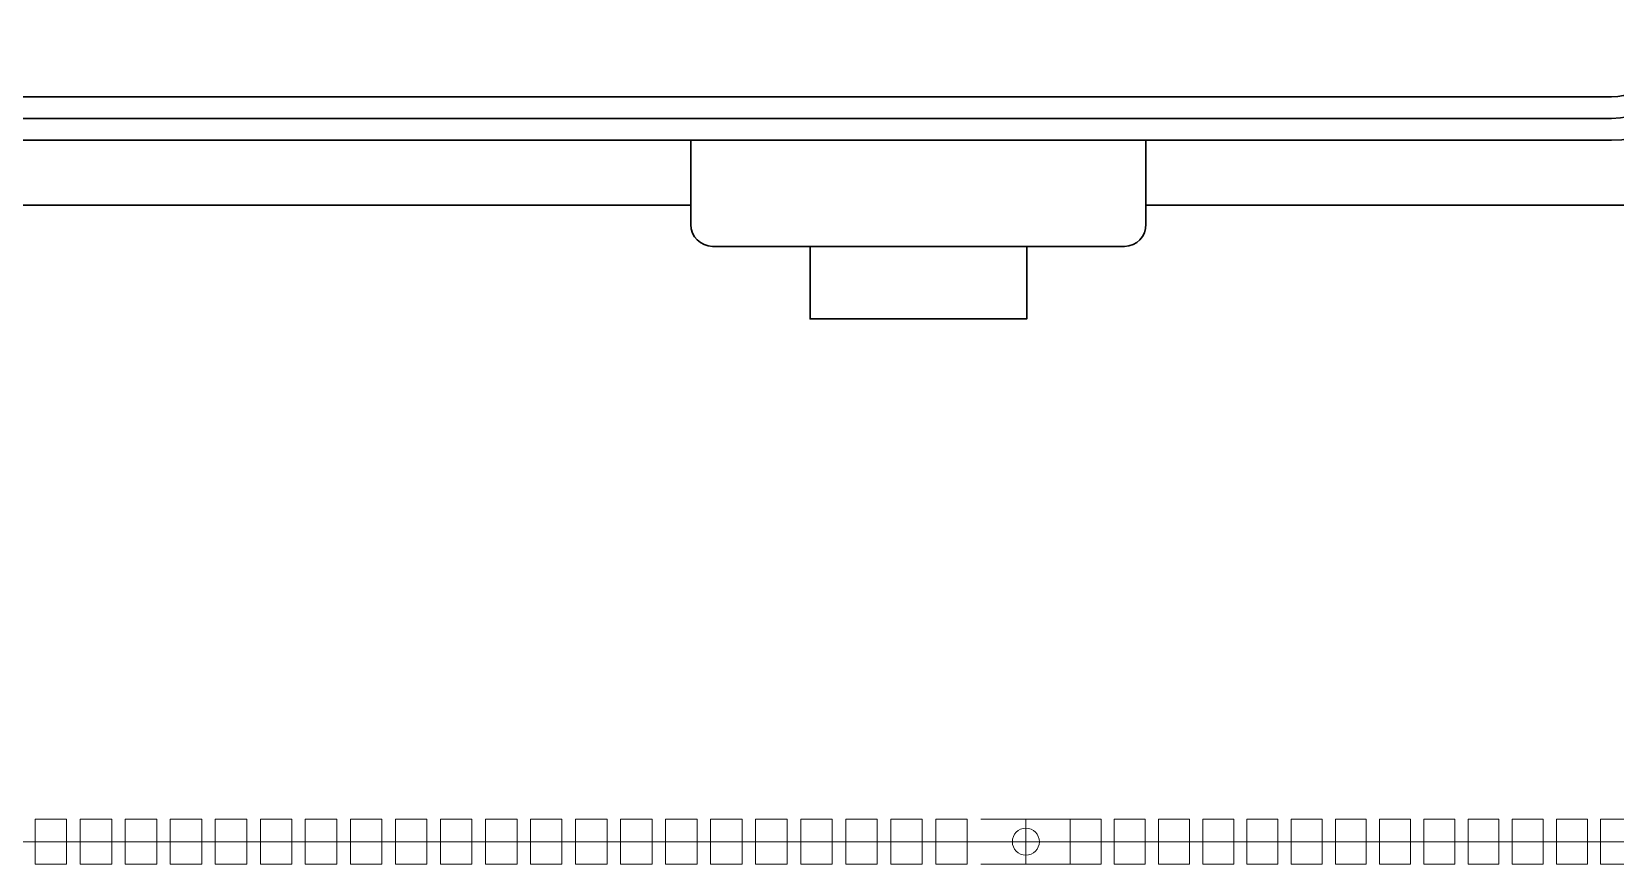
# Model space of a CAD drawing. Header units: millimetres. Extents: x 6 to 3615, y 6 to 858.
# Drawn here: x 2338.7 to 2485.2, y 423.2 to 500.2 of the extents above; entities that cross this region are included whole.
import ezdxf

# ---------------------------------------------------------------- set-up
doc = ezdxf.new("R2010")
doc.units = ezdxf.units.MM

msp = doc.modelspace()

# ---------------------------------------------------------------- linework, layer by layer
at = {"color": 0, "linetype": 'Continuous', "lineweight": 30, "flags": 128}
for points in [[(2484.85, 490.14), (2485.78, 490.18), (2486.7, 490.32), (2487.6, 490.53), (2488.47, 490.82), (2489.32, 491.2), (2490.13, 491.65), (2490.89, 492.17), (2491.61, 492.76), (2492.26, 493.41), (2492.85, 494.13), (2493.38, 494.89), (2493.83, 495.7), (2494.2, 496.55), (2494.49, 497.42), (2494.71, 498.33), (2494.84, 499.24), (2494.88, 500.17)], [(2484.85, 494.15), (2485.41, 494.18), (2485.96, 494.26), (2486.5, 494.38), (2487.03, 494.56), (2487.53, 494.78), (2488.02, 495.05), (2488.48, 495.37), (2488.91, 495.72), (2489.3, 496.11), (2489.65, 496.54), (2489.97, 497), (2490.24, 497.49), (2490.46, 497.99), (2490.64, 498.52), (2490.77, 499.06), (2490.84, 499.61), (2490.87, 500.17)], [(2484.85, 494.15), (2049.83, 494.15)], [(2049.83, 492.15), (2484.85, 492.15)], [(2484.85, 490.14), (2049.83, 490.14)], [(2399.65, 482.33), (2399.65, 490.14)], [(2441.75, 490.14), (2441.75, 482.33)], [(2135.03, 484.13), (2399.65, 484.13)], [(2441.75, 484.13), (2490.87, 484.13)], [(2439.75, 480.32), (2401.66, 480.32)], [(2410.68, 480.32), (2410.68, 473.61), (2430.73, 473.61), (2430.73, 480.32)]]:
    msp.add_lwpolyline(points, dxfattribs=at)
at = {"color": 0, "linetype": 'Continuous', "lineweight": 13, "flags": 128}
for points in [[(2338.98, 423.18), (2341.9, 423.18), (2341.9, 427.35), (2338.98, 427.35), (2338.98, 423.18)], [(2343.15, 423.18), (2346.07, 423.18), (2346.07, 427.35), (2343.15, 427.35), (2343.15, 423.18)], [(2347.32, 423.18), (2350.23, 423.18), (2350.23, 427.35), (2347.32, 427.35), (2347.32, 423.18)], [(2351.48, 423.18), (2354.4, 423.18), (2354.4, 427.35), (2351.48, 427.35), (2351.48, 423.18)], [(2355.65, 423.18), (2358.57, 423.18), (2358.57, 427.35), (2355.65, 427.35), (2355.65, 423.18)], [(2359.82, 423.18), (2362.73, 423.18), (2362.73, 427.35), (2359.82, 427.35), (2359.82, 423.18)], [(2363.98, 423.18), (2366.9, 423.18), (2366.9, 427.35), (2363.98, 427.35), (2363.98, 423.18)], [(2368.15, 423.18), (2371.07, 423.18), (2371.07, 427.35), (2368.15, 427.35), (2368.15, 423.18)], [(2372.32, 423.18), (2375.23, 423.18), (2375.23, 427.35), (2372.32, 427.35), (2372.32, 423.18)], [(2376.48, 423.18), (2379.4, 423.18), (2379.4, 427.35), (2376.48, 427.35), (2376.48, 423.18)], [(2380.65, 423.18), (2383.57, 423.18), (2383.57, 427.35), (2380.65, 427.35), (2380.65, 423.18)], [(2384.82, 423.18), (2387.73, 423.18), (2387.73, 427.35), (2384.82, 427.35), (2384.82, 423.18)], [(2388.98, 423.18), (2391.9, 423.18), (2391.9, 427.35), (2388.98, 427.35), (2388.98, 423.18)], [(2393.15, 423.18), (2396.07, 423.18), (2396.07, 427.35), (2393.15, 427.35), (2393.15, 423.18)], [(2397.32, 423.18), (2400.23, 423.18), (2400.23, 427.35), (2397.32, 427.35), (2397.32, 423.18)], [(2401.48, 423.18), (2404.4, 423.18), (2404.4, 427.35), (2401.48, 427.35), (2401.48, 423.18)], [(2405.65, 423.18), (2408.57, 423.18), (2408.57, 427.35), (2405.65, 427.35), (2405.65, 423.18)], [(2409.82, 423.18), (2412.73, 423.18), (2412.73, 427.35), (2409.82, 427.35), (2409.82, 423.18)], [(2413.98, 423.18), (2416.9, 423.18), (2416.9, 427.35), (2413.98, 427.35), (2413.98, 423.18)], [(2418.15, 423.18), (2421.07, 423.18), (2421.07, 427.35), (2418.15, 427.35), (2418.15, 423.18)], [(2422.32, 423.18), (2425.23, 423.18), (2425.23, 427.35), (2422.32, 427.35), (2422.32, 423.18)], [(2430.65, 427.35), (2426.48, 427.35)], [(2430.65, 423.18), (2430.65, 427.35)], [(2430.65, 427.35), (2434.74, 427.35)], [(2430.65, 423.18), (2430.65, 427.35)], [(2434.74, 423.18), (2437.61, 423.18), (2437.61, 427.35), (2434.74, 427.35), (2434.74, 423.18)], [(2438.83, 423.18), (2441.7, 423.18), (2441.7, 427.35), (2438.83, 427.35), (2438.83, 423.18)], [(2442.92, 423.18), (2445.79, 423.18), (2445.79, 427.35), (2442.92, 427.35), (2442.92, 423.18)], [(2447.01, 423.18), (2449.88, 423.18), (2449.88, 427.35), (2447.01, 427.35), (2447.01, 423.18)], [(2451.11, 423.18), (2453.97, 423.18), (2453.97, 427.35), (2451.11, 427.35), (2451.11, 423.18)], [(2455.2, 423.18), (2458.06, 423.18), (2458.06, 427.35), (2455.2, 427.35), (2455.2, 423.18)], [(2459.29, 423.18), (2462.15, 423.18), (2462.15, 427.35), (2459.29, 427.35), (2459.29, 423.18)], [(2463.38, 423.18), (2466.24, 423.18), (2466.24, 427.35), (2463.38, 427.35), (2463.38, 423.18)], [(2467.47, 423.18), (2470.33, 423.18), (2470.33, 427.35), (2467.47, 427.35), (2467.47, 423.18)], [(2471.56, 423.18), (2474.42, 423.18), (2474.42, 427.35), (2471.56, 427.35), (2471.56, 423.18)], [(2475.65, 423.18), (2478.51, 423.18), (2478.51, 427.35), (2475.65, 427.35), (2475.65, 423.18)], [(2479.74, 423.18), (2482.61, 423.18), (2482.61, 427.35), (2479.74, 427.35), (2479.74, 423.18)], [(2483.83, 423.18), (2486.7, 423.18), (2486.7, 427.35), (2483.83, 427.35), (2483.83, 423.18)], [(2430.65, 423.18), (2426.48, 423.18)], [(2430.65, 423.18), (2434.74, 423.18)]]:
    msp.add_lwpolyline(points, close=True, dxfattribs=at)
for points in [[(2080.65, 425.27), (2430.65, 425.27)], [(2430.65, 425.27), (2610.65, 425.27)]]:
    msp.add_lwpolyline(points, dxfattribs=at)
at = {"color": 0, "linetype": 'Continuous', "lineweight": 13}
msp.add_circle((2430.65, 425.27), 1.25, dxfattribs=at)
at = {"color": 0, "linetype": 'Continuous', "lineweight": 30}
for centre, radius, start, end in [((2484.85, 500.17), 8.02, -90, 0), ((2401.66, 482.33), 2.01, -180, -90), ((2439.75, 482.33), 2.01, -89, 1)]:
    msp.add_arc(centre, radius, start, end, dxfattribs=at)

doc.saveas('drawing.dxf')
